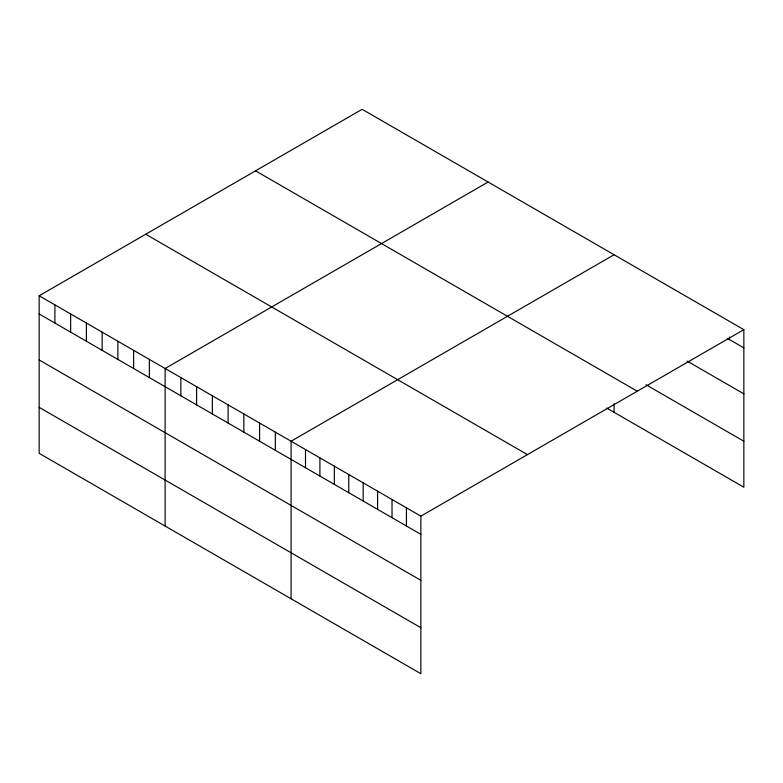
<?xml version="1.0" encoding="UTF-8"?>
<svg xmlns="http://www.w3.org/2000/svg" width="783" height="783" viewBox="0 0 783 783"><rect width="100%" height="100%" fill="white"/><g stroke="black" fill="none" stroke-linecap="round" stroke-linejoin="round"><path stroke-width="1.17" d="M39.15 295.778L420.863 516.154L420.863 673.703L39.15 453.328L39.15 295.778L362.137 109.297L743.85 329.672L743.85 487.222L606.717 408.051M488.103 182.028L165.115 368.499L165.115 526.049M614.068 254.749L291.08 441.221L291.08 598.77M420.863 516.154L743.85 329.672M727.368 338.344L743.85 347.858M687.2 361.139L743.85 393.849M645.995 384.737L743.85 441.23M255.552 170.841L637.264 391.216M145.736 234.234L527.448 454.62M39.15 313.963L420.863 534.339M39.15 359.945L420.863 580.33M39.15 407.336L420.863 627.712M729.433 337.111L729.433 339.538M614.068 403.822L614.068 412.298M406.436 507.824L406.436 526.01M392.019 499.505L392.019 517.69M377.602 491.176L377.602 509.361M363.175 482.857L363.175 501.032M348.758 474.527L348.758 492.713M334.341 466.198L334.341 484.383M319.914 457.879L319.914 476.064M305.497 449.55L305.497 467.735M275.332 432.138L275.332 450.323M259.584 423.045L259.584 441.23M243.846 413.953L243.846 432.138M228.098 404.86L228.098 423.045M212.35 395.777L212.35 413.953M196.602 386.685L196.602 404.87M180.863 377.592L180.863 395.777M149.367 359.407L149.367 377.592M133.619 350.324L133.619 368.499M117.881 341.231L117.881 359.417M102.133 332.139L102.133 350.324M86.384 323.046L86.384 341.231M70.636 313.954L70.636 332.139M54.898 304.871L54.898 323.046"/></g></svg>
